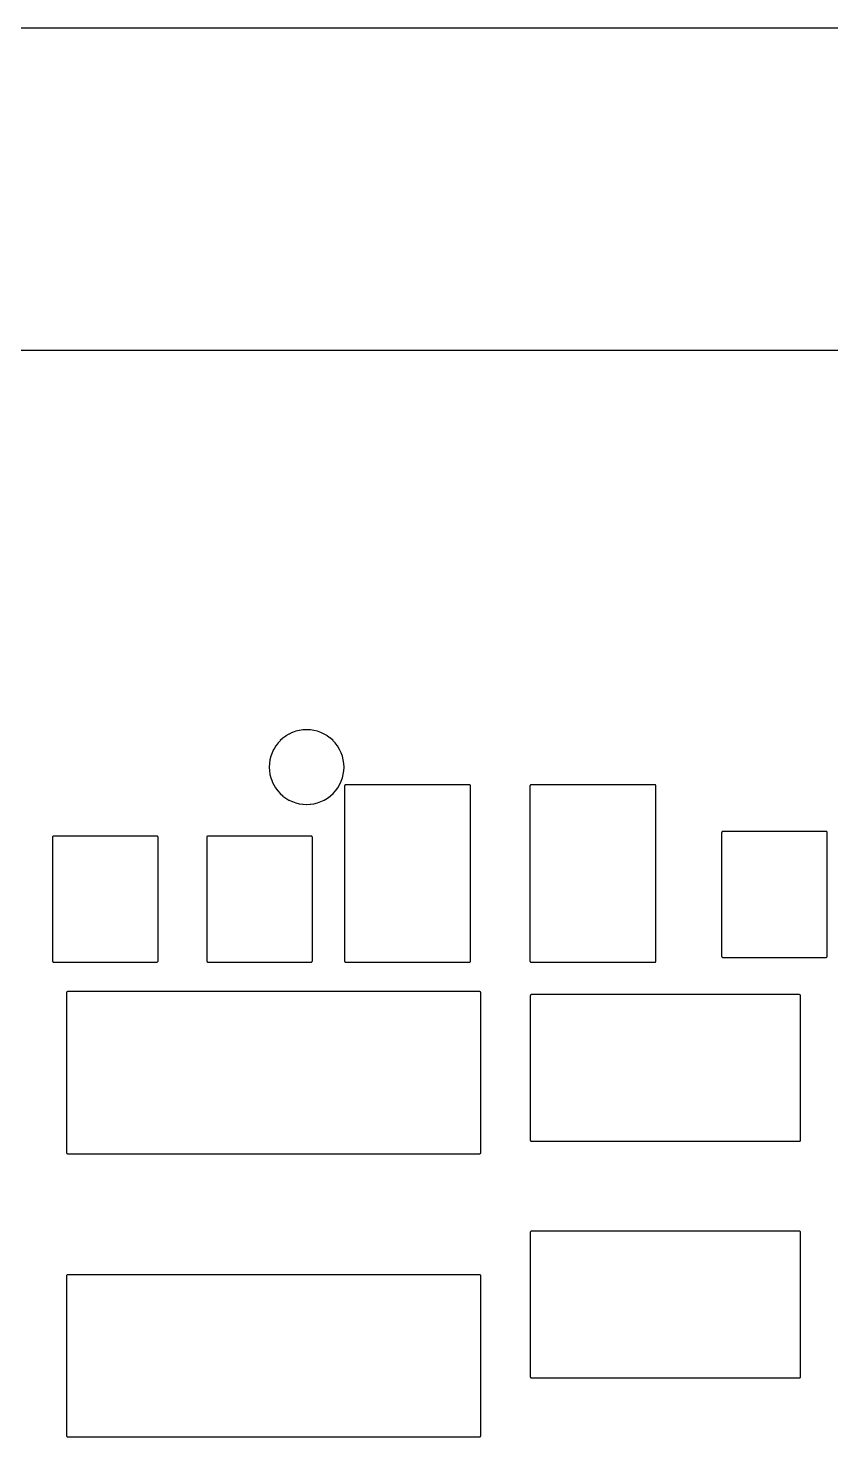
# Model space of a CAD drawing. Header units: inches. Extents: x -0.5 to 10, y -2.4 to 3.9.
# Drawn here: x 3.357 to 3.664, y 3.324 to 3.863 of the extents above; entities that cross this region are included whole.
import ezdxf

# ---------------------------------------------------------------- set-up
doc = ezdxf.new("R2010")
doc.units = ezdxf.units.IN

msp = doc.modelspace()

# ---------------------------------------------------------------- linework, layer by layer
for points in [[(4.8032, 3.86275), (0, 3.86275)], [(4.438118, 3.7395), (3.099254, 3.7395)]]:
    msp.add_lwpolyline(points)
for points in [[(3.477699, 3.580125), (3.477633, 3.581477), (3.477631, 3.581504), (3.477628, 3.581526), (3.477429, 3.582866), (3.477425, 3.582889), (3.47742, 3.582914), (3.477091, 3.584227), (3.477085, 3.584249), (3.477077, 3.584274), (3.47662, 3.585549), (3.476612, 3.585571), (3.476602, 3.585595), (3.476023, 3.586819), (3.476013, 3.586839), (3.475999, 3.586862), (3.475303, 3.588024), (3.475288, 3.588048), (3.475276, 3.588065), (3.474469, 3.589152), (3.474455, 3.589171), (3.474438, 3.58919), (3.473529, 3.590194), (3.473512, 3.590212), (3.473494, 3.590229), (3.47249, 3.591138), (3.472471, 3.591155), (3.472452, 3.591169), (3.471365, 3.591976), (3.471348, 3.591988), (3.471324, 3.592003), (3.470162, 3.592699), (3.470139, 3.592713), (3.470119, 3.592723), (3.468895, 3.593302), (3.468871, 3.593312), (3.468849, 3.59332), (3.467574, 3.593777), (3.467549, 3.593785), (3.467527, 3.593791), (3.466214, 3.59412), (3.466189, 3.594125), (3.466166, 3.594129), (3.464826, 3.594328), (3.464804, 3.594331), (3.464777, 3.594333), (3.463425, 3.594399), (3.4634, 3.5944), (3.463375, 3.594399), (3.462023, 3.594333), (3.461996, 3.594331), (3.461974, 3.594328), (3.460634, 3.594129), (3.460611, 3.594125), (3.460586, 3.59412), (3.459273, 3.593791), (3.459251, 3.593785), (3.459226, 3.593777), (3.457951, 3.59332), (3.457929, 3.593312), (3.457905, 3.593302), (3.456681, 3.592723), (3.456661, 3.592713), (3.456638, 3.592699), (3.455476, 3.592003), (3.455452, 3.591988), (3.455435, 3.591976), (3.454348, 3.591169), (3.454329, 3.591155), (3.45431, 3.591138), (3.453306, 3.590229), (3.453288, 3.590212), (3.453271, 3.590194), (3.452362, 3.58919), (3.452345, 3.589171), (3.452331, 3.589152), (3.451524, 3.588065), (3.451512, 3.588048), (3.451497, 3.588024), (3.450801, 3.586862), (3.450787, 3.586839), (3.450777, 3.586819), (3.450198, 3.585595), (3.450188, 3.585571), (3.45018, 3.585549), (3.449723, 3.584274), (3.449715, 3.584249), (3.449709, 3.584227), (3.44938, 3.582914), (3.449375, 3.582889), (3.449371, 3.582866), (3.449172, 3.581526), (3.449169, 3.581504), (3.449167, 3.581477), (3.449101, 3.580125), (3.4491, 3.5801), (3.449101, 3.580075), (3.449167, 3.578723), (3.449169, 3.578696), (3.449172, 3.578674), (3.449371, 3.577334), (3.449375, 3.577311), (3.44938, 3.577286), (3.449709, 3.575973), (3.449715, 3.575951), (3.449723, 3.575926), (3.45018, 3.574651), (3.450188, 3.574629), (3.450198, 3.574605), (3.450777, 3.573381), (3.450787, 3.573361), (3.450801, 3.573338), (3.451497, 3.572176), (3.451512, 3.572152), (3.451524, 3.572135), (3.452331, 3.571048), (3.452345, 3.571029), (3.452362, 3.57101), (3.453271, 3.570006), (3.453288, 3.569988), (3.453306, 3.569971), (3.45431, 3.569062), (3.454329, 3.569045), (3.454348, 3.569031), (3.455435, 3.568224), (3.455452, 3.568212), (3.455476, 3.568197), (3.456638, 3.567501), (3.456661, 3.567487), (3.456681, 3.567477), (3.457905, 3.566898), (3.457929, 3.566888), (3.457951, 3.56688), (3.459226, 3.566423), (3.459251, 3.566415), (3.459273, 3.566409), (3.460586, 3.56608), (3.460611, 3.566075), (3.460634, 3.566071), (3.461974, 3.565872), (3.461996, 3.565869), (3.462023, 3.565867), (3.463375, 3.565801), (3.4634, 3.5658), (3.463425, 3.565801), (3.464777, 3.565867), (3.464804, 3.565869), (3.464826, 3.565872), (3.466166, 3.566071), (3.466189, 3.566075), (3.466214, 3.56608), (3.467527, 3.566409), (3.467549, 3.566415), (3.467574, 3.566423), (3.468849, 3.56688), (3.468871, 3.566888), (3.468895, 3.566898), (3.470119, 3.567477), (3.470139, 3.567487), (3.470162, 3.567501), (3.471324, 3.568197), (3.471348, 3.568212), (3.471365, 3.568224), (3.472452, 3.569031), (3.472471, 3.569045), (3.47249, 3.569062), (3.473494, 3.569971), (3.473512, 3.569988), (3.473529, 3.570006), (3.474438, 3.57101), (3.474455, 3.571029), (3.474469, 3.571048), (3.475276, 3.572135), (3.475288, 3.572152), (3.475303, 3.572176), (3.475999, 3.573338), (3.476013, 3.573361), (3.476023, 3.573381), (3.476602, 3.574605), (3.476612, 3.574629), (3.47662, 3.574651), (3.477077, 3.575926), (3.477085, 3.575951), (3.477091, 3.575973), (3.47742, 3.577286), (3.477425, 3.577311), (3.477429, 3.577334), (3.477628, 3.578674), (3.477631, 3.578696), (3.477633, 3.578723), (3.477699, 3.580075), (3.4777, 3.5801)], [(3.478375, 3.505451), (3.478375, 3.505451), (3.4784, 3.50545), (3.5256, 3.50545), (3.525625, 3.505451), (3.525674, 3.505456), (3.525722, 3.505465), (3.525769, 3.505479), (3.525814, 3.505498), (3.525857, 3.505521), (3.525898, 3.505549), (3.525936, 3.50558), (3.52597, 3.505614), (3.526001, 3.505652), (3.526029, 3.505693), (3.526052, 3.505736), (3.526071, 3.505781), (3.526085, 3.505828), (3.526094, 3.505876), (3.526099, 3.505925), (3.5261, 3.50595), (3.5261, 3.57285), (3.526099, 3.572875), (3.526094, 3.572924), (3.526085, 3.572972), (3.526071, 3.573019), (3.526052, 3.573064), (3.526029, 3.573107), (3.526001, 3.573148), (3.52597, 3.573186), (3.525936, 3.57322), (3.525898, 3.573251), (3.525857, 3.573279), (3.525814, 3.573302), (3.525769, 3.573321), (3.525722, 3.573335), (3.525674, 3.573344), (3.525625, 3.573349), (3.5256, 3.57335), (3.4784, 3.57335), (3.478375, 3.573349), (3.478326, 3.573344), (3.478278, 3.573335), (3.478231, 3.573321), (3.478186, 3.573302), (3.478143, 3.573279), (3.478102, 3.573251), (3.478064, 3.57322), (3.47803, 3.573186), (3.477999, 3.573148), (3.477971, 3.573107), (3.477948, 3.573064), (3.477929, 3.573019), (3.477915, 3.572972), (3.477906, 3.572924), (3.477901, 3.572875), (3.4779, 3.57285), (3.4779, 3.50595), (3.477901, 3.505925), (3.477906, 3.505876), (3.477915, 3.505828), (3.477929, 3.505781), (3.477948, 3.505736), (3.477971, 3.505693), (3.477999, 3.505652), (3.47803, 3.505614), (3.478064, 3.50558), (3.478102, 3.505549), (3.478143, 3.505521), (3.478186, 3.505498), (3.478231, 3.505479), (3.478278, 3.505465), (3.478326, 3.505456)], [(3.549275, 3.505451), (3.549275, 3.505451), (3.5493, 3.50545), (3.5965, 3.50545), (3.596525, 3.505451), (3.596574, 3.505456), (3.596622, 3.505465), (3.596669, 3.505479), (3.596714, 3.505498), (3.596757, 3.505521), (3.596798, 3.505549), (3.596836, 3.50558), (3.59687, 3.505614), (3.596901, 3.505652), (3.596929, 3.505693), (3.596952, 3.505736), (3.596971, 3.505781), (3.596985, 3.505828), (3.596994, 3.505876), (3.596999, 3.505925), (3.597, 3.50595), (3.597, 3.57285), (3.596999, 3.572875), (3.596994, 3.572924), (3.596985, 3.572972), (3.596971, 3.573019), (3.596952, 3.573064), (3.596929, 3.573107), (3.596901, 3.573148), (3.59687, 3.573186), (3.596836, 3.57322), (3.596798, 3.573251), (3.596757, 3.573279), (3.596714, 3.573302), (3.596669, 3.573321), (3.596622, 3.573335), (3.596574, 3.573344), (3.596525, 3.573349), (3.5965, 3.57335), (3.5493, 3.57335), (3.549275, 3.573349), (3.549226, 3.573344), (3.549178, 3.573335), (3.549131, 3.573321), (3.549086, 3.573302), (3.549043, 3.573279), (3.549002, 3.573251), (3.548964, 3.57322), (3.54893, 3.573186), (3.548899, 3.573148), (3.548871, 3.573107), (3.548848, 3.573064), (3.548829, 3.573019), (3.548815, 3.572972), (3.548806, 3.572924), (3.548801, 3.572875), (3.5488, 3.57285), (3.5488, 3.50595), (3.548801, 3.505925), (3.548806, 3.505876), (3.548815, 3.505828), (3.548829, 3.505781), (3.548848, 3.505736), (3.548871, 3.505693), (3.548899, 3.505652), (3.54893, 3.505614), (3.548964, 3.50558), (3.549002, 3.505549), (3.549043, 3.505521), (3.549086, 3.505498), (3.549131, 3.505479), (3.549178, 3.505465), (3.549226, 3.505456)], [(3.366675, 3.505501), (3.366675, 3.505501), (3.3667, 3.5055), (3.4061, 3.5055), (3.406125, 3.505501), (3.406174, 3.505506), (3.406222, 3.505515), (3.406269, 3.505529), (3.406314, 3.505548), (3.406357, 3.505571), (3.406398, 3.505599), (3.406436, 3.50563), (3.40647, 3.505664), (3.406501, 3.505702), (3.406529, 3.505743), (3.406552, 3.505786), (3.406571, 3.505831), (3.406585, 3.505878), (3.406594, 3.505926), (3.406599, 3.505975), (3.4066, 3.506), (3.4066, 3.5532), (3.406599, 3.553225), (3.406594, 3.553274), (3.406585, 3.553322), (3.406571, 3.553369), (3.406552, 3.553414), (3.406529, 3.553457), (3.406501, 3.553498), (3.40647, 3.553536), (3.406436, 3.55357), (3.406398, 3.553601), (3.406357, 3.553629), (3.406314, 3.553652), (3.406269, 3.553671), (3.406222, 3.553685), (3.406174, 3.553694), (3.406125, 3.553699), (3.4061, 3.5537), (3.3667, 3.5537), (3.366675, 3.553699), (3.366626, 3.553694), (3.366578, 3.553685), (3.366531, 3.553671), (3.366486, 3.553652), (3.366443, 3.553629), (3.366402, 3.553601), (3.366364, 3.55357), (3.36633, 3.553536), (3.366299, 3.553498), (3.366271, 3.553457), (3.366248, 3.553414), (3.366229, 3.553369), (3.366215, 3.553322), (3.366206, 3.553274), (3.366201, 3.553225), (3.3662, 3.5532), (3.3662, 3.506), (3.366201, 3.505975), (3.366206, 3.505926), (3.366215, 3.505878), (3.366229, 3.505831), (3.366248, 3.505786), (3.366271, 3.505743), (3.366299, 3.505702), (3.36633, 3.505664), (3.366364, 3.50563), (3.366402, 3.505599), (3.366443, 3.505571), (3.366486, 3.505548), (3.366531, 3.505529), (3.366578, 3.505515), (3.366626, 3.505506)], [(3.425675, 3.505501), (3.425675, 3.505501), (3.4257, 3.5055), (3.4651, 3.5055), (3.465125, 3.505501), (3.465174, 3.505506), (3.465222, 3.505515), (3.465269, 3.505529), (3.465314, 3.505548), (3.465357, 3.505571), (3.465398, 3.505599), (3.465436, 3.50563), (3.46547, 3.505664), (3.465501, 3.505702), (3.465529, 3.505743), (3.465552, 3.505786), (3.465571, 3.505831), (3.465585, 3.505878), (3.465594, 3.505926), (3.465599, 3.505975), (3.4656, 3.506), (3.4656, 3.5532), (3.465599, 3.553225), (3.465594, 3.553274), (3.465585, 3.553322), (3.465571, 3.553369), (3.465552, 3.553414), (3.465529, 3.553457), (3.465501, 3.553498), (3.46547, 3.553536), (3.465436, 3.55357), (3.465398, 3.553601), (3.465357, 3.553629), (3.465314, 3.553652), (3.465269, 3.553671), (3.465222, 3.553685), (3.465174, 3.553694), (3.465125, 3.553699), (3.4651, 3.5537), (3.4257, 3.5537), (3.425675, 3.553699), (3.425626, 3.553694), (3.425578, 3.553685), (3.425531, 3.553671), (3.425486, 3.553652), (3.425443, 3.553629), (3.425402, 3.553601), (3.425364, 3.55357), (3.42533, 3.553536), (3.425299, 3.553498), (3.425271, 3.553457), (3.425248, 3.553414), (3.425229, 3.553369), (3.425215, 3.553322), (3.425206, 3.553274), (3.425201, 3.553225), (3.4252, 3.5532), (3.4252, 3.506), (3.425201, 3.505975), (3.425206, 3.505926), (3.425215, 3.505878), (3.425229, 3.505831), (3.425248, 3.505786), (3.425271, 3.505743), (3.425299, 3.505702), (3.42533, 3.505664), (3.425364, 3.50563), (3.425402, 3.505599), (3.425443, 3.505571), (3.425486, 3.505548), (3.425531, 3.505529), (3.425578, 3.505515), (3.425626, 3.505506)], [(3.622575, 3.507301), (3.622575, 3.507301), (3.6226, 3.5073), (3.662, 3.5073), (3.662025, 3.507301), (3.662074, 3.507306), (3.662122, 3.507315), (3.662169, 3.507329), (3.662214, 3.507348), (3.662257, 3.507371), (3.662298, 3.507399), (3.662336, 3.50743), (3.66237, 3.507464), (3.662401, 3.507502), (3.662429, 3.507543), (3.662452, 3.507586), (3.662471, 3.507631), (3.662485, 3.507678), (3.662494, 3.507726), (3.662499, 3.507775), (3.6625, 3.5078), (3.6625, 3.555), (3.662499, 3.555025), (3.662494, 3.555074), (3.662485, 3.555122), (3.662471, 3.555169), (3.662452, 3.555214), (3.662429, 3.555257), (3.662401, 3.555298), (3.66237, 3.555336), (3.662336, 3.55537), (3.662298, 3.555401), (3.662257, 3.555429), (3.662214, 3.555452), (3.662169, 3.555471), (3.662122, 3.555485), (3.662074, 3.555494), (3.662025, 3.555499), (3.662, 3.5555), (3.6226, 3.5555), (3.622575, 3.555499), (3.622526, 3.555494), (3.622478, 3.555485), (3.622431, 3.555471), (3.622386, 3.555452), (3.622343, 3.555429), (3.622302, 3.555401), (3.622264, 3.55537), (3.62223, 3.555336), (3.622199, 3.555298), (3.622171, 3.555257), (3.622148, 3.555214), (3.622129, 3.555169), (3.622115, 3.555122), (3.622106, 3.555074), (3.622101, 3.555025), (3.6221, 3.555), (3.6221, 3.5078), (3.622101, 3.507775), (3.622106, 3.507726), (3.622115, 3.507678), (3.622129, 3.507631), (3.622148, 3.507586), (3.622171, 3.507543), (3.622199, 3.507502), (3.62223, 3.507464), (3.622264, 3.50743), (3.622302, 3.507399), (3.622343, 3.507371), (3.622386, 3.507348), (3.622431, 3.507329), (3.622478, 3.507315), (3.622526, 3.507306)], [(3.372025, 3.432201), (3.372025, 3.432201), (3.37205, 3.4322), (3.52955, 3.4322), (3.529575, 3.432201), (3.529624, 3.432206), (3.529672, 3.432215), (3.529719, 3.432229), (3.529764, 3.432248), (3.529807, 3.432271), (3.529848, 3.432299), (3.529886, 3.43233), (3.52992, 3.432364), (3.529951, 3.432402), (3.529979, 3.432443), (3.530002, 3.432486), (3.530021, 3.432531), (3.530035, 3.432578), (3.530044, 3.432626), (3.530049, 3.432675), (3.53005, 3.4327), (3.53005, 3.4937), (3.530049, 3.493725), (3.530044, 3.493774), (3.530035, 3.493822), (3.530021, 3.493869), (3.530002, 3.493914), (3.529979, 3.493957), (3.529951, 3.493998), (3.52992, 3.494036), (3.529886, 3.49407), (3.529848, 3.494101), (3.529807, 3.494129), (3.529764, 3.494152), (3.529719, 3.494171), (3.529672, 3.494185), (3.529624, 3.494194), (3.529575, 3.494199), (3.52955, 3.4942), (3.37205, 3.4942), (3.372025, 3.494199), (3.371976, 3.494194), (3.371928, 3.494185), (3.371881, 3.494171), (3.371836, 3.494152), (3.371793, 3.494129), (3.371752, 3.494101), (3.371714, 3.49407), (3.37168, 3.494036), (3.371649, 3.493998), (3.371621, 3.493957), (3.371598, 3.493914), (3.371579, 3.493869), (3.371565, 3.493822), (3.371556, 3.493774), (3.371551, 3.493725), (3.37155, 3.4937), (3.37155, 3.4327), (3.371551, 3.432675), (3.371556, 3.432626), (3.371565, 3.432578), (3.371579, 3.432531), (3.371598, 3.432486), (3.371621, 3.432443), (3.371649, 3.432402), (3.37168, 3.432364), (3.371714, 3.43233), (3.371752, 3.432299), (3.371793, 3.432271), (3.371836, 3.432248), (3.371881, 3.432229), (3.371928, 3.432215), (3.371976, 3.432206)], [(3.549375, 3.436951), (3.549375, 3.436951), (3.5494, 3.43695), (3.6518, 3.43695), (3.651825, 3.436951), (3.651874, 3.436956), (3.651922, 3.436965), (3.651969, 3.436979), (3.652014, 3.436998), (3.652057, 3.437021), (3.652098, 3.437049), (3.652136, 3.43708), (3.65217, 3.437114), (3.652201, 3.437152), (3.652229, 3.437193), (3.652252, 3.437236), (3.652271, 3.437281), (3.652285, 3.437328), (3.652294, 3.437376), (3.652299, 3.437425), (3.6523, 3.43745), (3.6523, 3.49255), (3.652299, 3.492575), (3.652294, 3.492624), (3.652285, 3.492672), (3.652271, 3.492719), (3.652252, 3.492764), (3.652229, 3.492807), (3.652201, 3.492848), (3.65217, 3.492886), (3.652136, 3.49292), (3.652098, 3.492951), (3.652057, 3.492979), (3.652014, 3.493002), (3.651969, 3.493021), (3.651922, 3.493035), (3.651874, 3.493044), (3.651825, 3.493049), (3.6518, 3.49305), (3.5494, 3.49305), (3.549375, 3.493049), (3.549326, 3.493044), (3.549278, 3.493035), (3.549231, 3.493021), (3.549186, 3.493002), (3.549143, 3.492979), (3.549102, 3.492951), (3.549064, 3.49292), (3.54903, 3.492886), (3.548999, 3.492848), (3.548971, 3.492807), (3.548948, 3.492764), (3.548929, 3.492719), (3.548915, 3.492672), (3.548906, 3.492624), (3.548901, 3.492575), (3.5489, 3.49255), (3.5489, 3.43745), (3.548901, 3.437425), (3.548906, 3.437376), (3.548915, 3.437328), (3.548929, 3.437281), (3.548948, 3.437236), (3.548971, 3.437193), (3.548999, 3.437152), (3.54903, 3.437114), (3.549064, 3.43708), (3.549102, 3.437049), (3.549143, 3.437021), (3.549186, 3.436998), (3.549231, 3.436979), (3.549278, 3.436965), (3.549326, 3.436956)], [(3.549375, 3.346451), (3.549375, 3.346451), (3.5494, 3.34645), (3.6518, 3.34645), (3.651825, 3.346451), (3.651874, 3.346456), (3.651922, 3.346465), (3.651969, 3.346479), (3.652014, 3.346498), (3.652057, 3.346521), (3.652098, 3.346549), (3.652136, 3.34658), (3.65217, 3.346614), (3.652201, 3.346652), (3.652229, 3.346693), (3.652252, 3.346736), (3.652271, 3.346781), (3.652285, 3.346828), (3.652294, 3.346876), (3.652299, 3.346925), (3.6523, 3.34695), (3.6523, 3.40205), (3.652299, 3.402075), (3.652294, 3.402124), (3.652285, 3.402172), (3.652271, 3.402219), (3.652252, 3.402264), (3.652229, 3.402307), (3.652201, 3.402348), (3.65217, 3.402386), (3.652136, 3.40242), (3.652098, 3.402451), (3.652057, 3.402479), (3.652014, 3.402502), (3.651969, 3.402521), (3.651922, 3.402535), (3.651874, 3.402544), (3.651825, 3.402549), (3.6518, 3.40255), (3.5494, 3.40255), (3.549375, 3.402549), (3.549326, 3.402544), (3.549278, 3.402535), (3.549231, 3.402521), (3.549186, 3.402502), (3.549143, 3.402479), (3.549102, 3.402451), (3.549064, 3.40242), (3.54903, 3.402386), (3.548999, 3.402348), (3.548971, 3.402307), (3.548948, 3.402264), (3.548929, 3.402219), (3.548915, 3.402172), (3.548906, 3.402124), (3.548901, 3.402075), (3.5489, 3.40205), (3.5489, 3.34695), (3.548901, 3.346925), (3.548906, 3.346876), (3.548915, 3.346828), (3.548929, 3.346781), (3.548948, 3.346736), (3.548971, 3.346693), (3.548999, 3.346652), (3.54903, 3.346614), (3.549064, 3.34658), (3.549102, 3.346549), (3.549143, 3.346521), (3.549186, 3.346498), (3.549231, 3.346479), (3.549278, 3.346465), (3.549326, 3.346456)], [(3.372025, 3.323901), (3.372025, 3.323901), (3.37205, 3.3239), (3.52955, 3.3239), (3.529575, 3.323901), (3.529624, 3.323906), (3.529672, 3.323915), (3.529719, 3.323929), (3.529764, 3.323948), (3.529807, 3.323971), (3.529848, 3.323999), (3.529886, 3.32403), (3.52992, 3.324064), (3.529951, 3.324102), (3.529979, 3.324143), (3.530002, 3.324186), (3.530021, 3.324231), (3.530035, 3.324278), (3.530044, 3.324326), (3.530049, 3.324375), (3.53005, 3.3244), (3.53005, 3.3854), (3.530049, 3.385425), (3.530044, 3.385474), (3.530035, 3.385522), (3.530021, 3.385569), (3.530002, 3.385614), (3.529979, 3.385657), (3.529951, 3.385698), (3.52992, 3.385736), (3.529886, 3.38577), (3.529848, 3.385801), (3.529807, 3.385829), (3.529764, 3.385852), (3.529719, 3.385871), (3.529672, 3.385885), (3.529624, 3.385894), (3.529575, 3.385899), (3.52955, 3.3859), (3.37205, 3.3859), (3.372025, 3.385899), (3.371976, 3.385894), (3.371928, 3.385885), (3.371881, 3.385871), (3.371836, 3.385852), (3.371793, 3.385829), (3.371752, 3.385801), (3.371714, 3.38577), (3.37168, 3.385736), (3.371649, 3.385698), (3.371621, 3.385657), (3.371598, 3.385614), (3.371579, 3.385569), (3.371565, 3.385522), (3.371556, 3.385474), (3.371551, 3.385425), (3.37155, 3.3854), (3.37155, 3.3244), (3.371551, 3.324375), (3.371556, 3.324326), (3.371565, 3.324278), (3.371579, 3.324231), (3.371598, 3.324186), (3.371621, 3.324143), (3.371649, 3.324102), (3.37168, 3.324064), (3.371714, 3.32403), (3.371752, 3.323999), (3.371793, 3.323971), (3.371836, 3.323948), (3.371881, 3.323929), (3.371928, 3.323915), (3.371976, 3.323906)]]:
    msp.add_lwpolyline(points, close=True)

doc.saveas('drawing.dxf')
